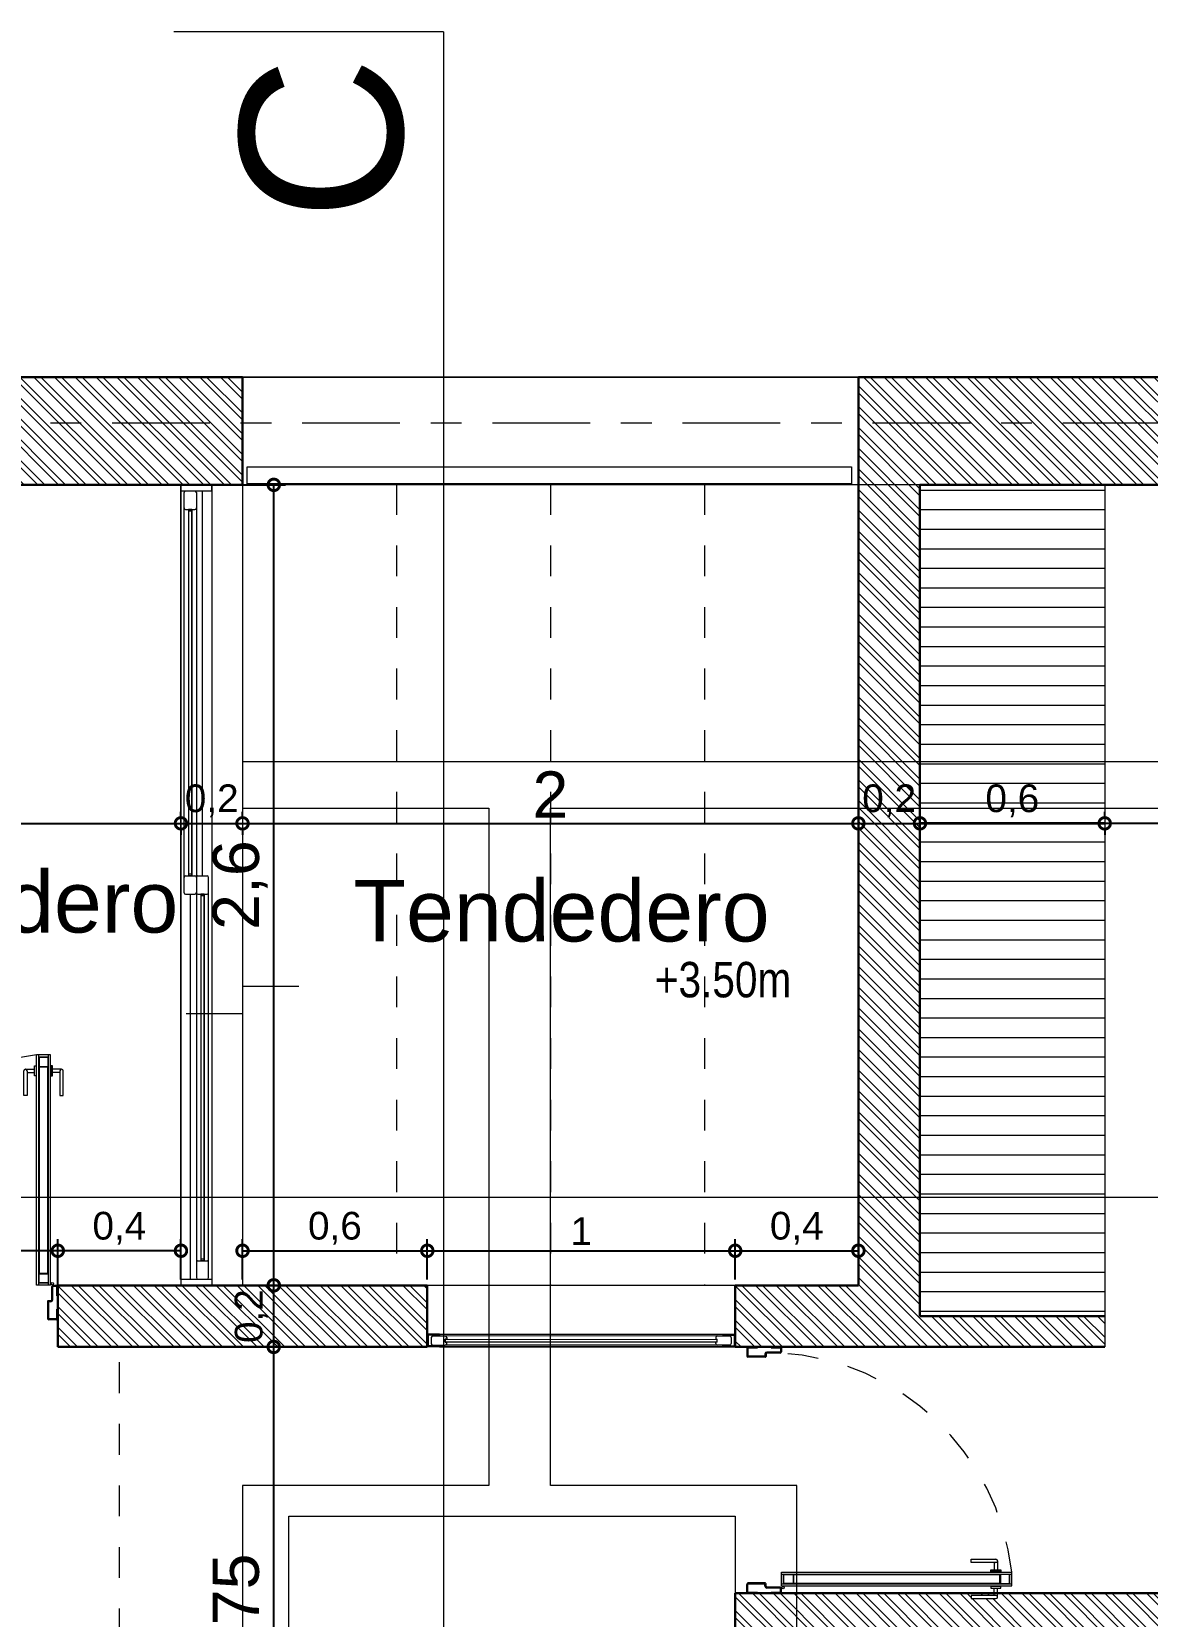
# Model space of a CAD drawing. Header units: millimetres. Extents: x 2502.5 to 2587.5, y 1451 to 1547.9.
# Drawn here: x 2520.28 to 2523.9, y 1509.22 to 1514.37 of the extents above; entities that cross this region are included whole.
import ezdxf

# ---------------------------------------------------------------- set-up
doc = ezdxf.new("R2010")
doc.units = ezdxf.units.MM
doc.linetypes.add('CENTER', pattern=[50.8, 31.75, -6.35, 6.35, -6.35])
doc.linetypes.add('JIS_02_0.7', pattern=[1.35, 0.75, -0.6])
for name, color, linetype, lineweight in [('0.05', 254, 'Continuous', 5), ('0.09', 6, 'Continuous', 9), ('0.15', 6, 'Continuous', 15), ('02_CIVIL_EXIST', 250, 'Continuous', 30), ('09_CIVIL PROYECCIONES', 230, 'JIS_02_0.7', 5), ('10_CIVIL EJES', 230, 'CENTER', 15), ('11_CARPINTERIA Y MOBILIARIO', 141, 'Continuous', 9), ('12_TEXTOS', 150, 'Continuous', 20), ('13_COTAS', 8, 'Continuous', 9), ('ABERTURASQ', 250, 'Continuous', 30)]:
    doc.layers.add(name, color=color, linetype=linetype, lineweight=lineweight)
doc.styles.get("Standard").update_dxf_attribs({"font": 'arial.ttf'})
doc.styles.add('Swis721 BT', font='swiss.ttf')
doc.dimstyles.new('ISO-23', dxfattribs={"dimscale": 0.03, "dimtxt": 5, "dimasz": 2.5, "dimexe": 1.25, "dimexo": 0.625, "dimtad": 1, "dimtxsty": 'Swis721 BT', "dimblk": 'DOTSMALL', "dimcen": 2.5, "dimclrt": 150, "dimadec": 0, "dimazin": 0, "dimtfac": 1, "dimtmove": 0, "dimatfit": 3, "dimfxl": 0, "dimarcsym": 0})

# ---------------------------------------------------------------- blocks, each defined once
blk = doc.blocks.new('80')
at = {"layer": '09_CIVIL PROYECCIONES', "linetype": 'JIS_02_0.7', "ltscale": 0.1}
blk.add_arc((2522612.3974, 181769.4556), 0.8022, 276.4267, 356.831, dxfattribs=at)
at = {"layer": '11_CARPINTERIA Y MOBILIARIO'}
for p, q in [((2522612.4184, 181769.5148), (2522612.4184, 181769.4844)), ((2522612.4184, 181769.4844), (2522612.4218, 181769.4844)), ((2522612.4218, 181769.5148), (2522612.4218, 181769.4844)), ((2522612.4229, 181769.5193), (2522612.4472, 181769.5193)), ((2522612.4229, 181769.5159), (2522612.447, 181769.5159)), ((2522612.4481, 181769.4601), (2522612.4481, 181769.515)), ((2522612.4516, 181769.4593), (2522612.4516, 181769.5155)), ((2522613.1852, 181769.4593), (2522613.1852, 181769.5155)), ((2522613.1887, 181769.4601), (2522613.1887, 181769.515)), ((2522613.2139, 181769.5193), (2522613.1896, 181769.5193)), ((2522613.2139, 181769.5159), (2522613.1898, 181769.5159)), ((2522613.2151, 181769.5148), (2522613.2151, 181769.4844)), ((2522613.2184, 181769.4844), (2522613.2151, 181769.4844)), ((2522613.2184, 181769.5148), (2522613.2184, 181769.4844)), ((2522612.4184, 181769.4404), (2522612.4184, 181769.4113)), ((2522612.4184, 181769.4404), (2522612.4218, 181769.4404)), ((2522612.4218, 181769.4404), (2522612.4218, 181769.4113)), ((2522612.4352, 181769.4113), (2522612.4352, 181769.4545)), ((2522612.4385, 181769.4113), (2522612.4385, 181769.4545)), ((2522612.4408, 181769.4601), (2522612.4481, 181769.4601)), ((2522612.4408, 181769.4567), (2522612.4494, 181769.4567)), ((2522613.1961, 181769.4567), (2522613.1874, 181769.4567)), ((2522613.1961, 181769.4601), (2522613.1887, 181769.4601)), ((2522613.1983, 181769.4113), (2522613.1983, 181769.4545)), ((2522613.2017, 181769.4113), (2522613.2017, 181769.4545)), ((2522613.2184, 181769.4404), (2522613.2151, 181769.4404)), ((2522613.2151, 181769.4404), (2522613.2151, 181769.4113)), ((2522613.2184, 181769.4404), (2522613.2184, 181769.4113)), ((2522612.4229, 181769.4101), (2522612.434, 181769.4101)), ((2522612.4229, 181769.4068), (2522612.434, 181769.4068)), ((2522612.4422, 181769.4063), (2522612.4872, 181769.4063)), ((2522612.4422, 181769.4063), (2522612.4422, 181768.6585)), ((2522612.4489, 181769.4063), (2522612.4489, 181768.6585)), ((2522612.4489, 181769.3995), (2522612.4804, 181769.3995)), ((2522612.4501, 181769.3984), (2522612.4793, 181769.3984)), ((2522612.4501, 181769.3691), (2522612.4501, 181769.3984)), ((2522612.4793, 181769.3984), (2522612.4793, 181769.3691)), ((2522612.4804, 181769.4063), (2522612.4804, 181768.6585)), ((2522612.4872, 181769.4063), (2522612.4872, 181768.6585)), ((2522613.2139, 181769.4101), (2522613.2028, 181769.4101)), ((2522613.2139, 181769.4068), (2522613.2028, 181769.4068)), ((2522612.4793, 181769.3691), (2522612.4501, 181769.3691)), ((2522612.4783, 181769.367), (2522612.4511, 181769.367)), ((2522612.4511, 181769.367), (2522612.4511, 181768.6978)), ((2522612.4783, 181768.6978), (2522612.4783, 181769.367)), ((2522612.4115, 181768.7907), (2522612.4008, 181768.7907)), ((2522612.4008, 181768.7907), (2522612.4008, 181768.7102)), ((2522612.4115, 181768.7102), (2522612.4115, 181768.7907)), ((2522612.5179, 181768.7102), (2522612.5179, 181768.7907)), ((2522612.5179, 181768.7907), (2522612.5286, 181768.7907)), ((2522612.5286, 181768.7907), (2522612.5286, 181768.7102)), ((2522612.4061, 181768.7048), (2522612.4351, 181768.7048)), ((2522612.4115, 181768.7156), (2522612.4351, 181768.7156)), ((2522612.4404, 181768.7263), (2522612.4351, 181768.7263)), ((2522612.4351, 181768.7263), (2522612.4351, 181768.6941)), ((2522612.4404, 181768.6941), (2522612.4404, 181768.7263)), ((2522612.4889, 181768.6941), (2522612.4889, 181768.7263)), ((2522612.4889, 181768.7263), (2522612.4943, 181768.7263)), ((2522612.4943, 181768.7263), (2522612.4943, 181768.6941)), ((2522612.5179, 181768.7156), (2522612.4943, 181768.7156)), ((2522612.5233, 181768.7048), (2522612.4943, 181768.7048)), ((2522612.4351, 181768.6941), (2522612.4404, 181768.6941)), ((2522612.4422, 181768.6585), (2522612.4872, 181768.6585)), ((2522612.4489, 181768.6652), (2522612.4804, 181768.6652)), ((2522612.4793, 181768.6956), (2522612.4501, 181768.6956)), ((2522612.4501, 181768.6956), (2522612.4501, 181768.6664)), ((2522612.4501, 181768.6664), (2522612.4793, 181768.6664)), ((2522612.4511, 181768.6978), (2522612.4783, 181768.6978)), ((2522612.4793, 181768.6664), (2522612.4793, 181768.6956)), ((2522612.4943, 181768.6941), (2522612.4889, 181768.6941))]:
    blk.add_line(p, q, dxfattribs=at)
blk.add_circle((2522612.4361, 181769.4014), 0.0036, dxfattribs=at)
for centre, radius, start, end in [((2522612.4229, 181769.5148), 0.00448, 90, 180), ((2522612.4229, 181769.5148), 0.00112, 90, 180), ((2522612.447, 181769.5148), 0.00112, 8.602, 90), ((2522612.4472, 181769.5148), 0.00448, 8.602, 90), ((2522613.1896, 181769.5148), 0.00448, 90, 171.398), ((2522613.1898, 181769.5148), 0.00112, 90, 171.398), ((2522613.2139, 181769.5148), 0.00448, 0, 90), ((2522613.2139, 181769.5148), 0.00112, 0, 90), ((2522612.4408, 181769.4545), 0.0056, 90, 180), ((2522612.4408, 181769.4545), 0.00224, 90, 180), ((2522612.4494, 181769.4589), 0.00224, 270, 8.602), ((2522613.1874, 181769.4589), 0.00224, 171.398, 270), ((2522613.1961, 181769.4545), 0.0056, 0, 90), ((2522613.1961, 181769.4545), 0.00224, 0, 90), ((2522612.4229, 181769.4113), 0.00448, 180, 270), ((2522612.4229, 181769.4113), 0.00112, 180, 270), ((2522612.434, 181769.4113), 0.00448, 270, 0), ((2522612.434, 181769.4113), 0.00112, 270, 0), ((2522613.2028, 181769.4113), 0.00448, 180, 270), ((2522613.2028, 181769.4113), 0.00112, 180, 270), ((2522613.2139, 181769.4113), 0.00448, 270, 0), ((2522613.2139, 181769.4113), 0.00112, 270, 0), ((2522612.4061, 181768.7102), 0.00537, 180, 0), ((2522612.5233, 181768.7102), 0.00537, 180, 0)]:
    blk.add_arc(centre, radius, start, end, dxfattribs=at)
blk = doc.blocks.new('_DotSmall')
at = {"color": 0, "linetype": 'ByBlock', "const_width": 0.5}
blk.add_lwpolyline([(-0.0625, 0, 1), (0.0625, 0, 1)], format="xyb", close=True, dxfattribs=at)
blk = doc.blocks.new('*D123')
at = {"layer": '13_COTAS', "color": 0, "lineweight": -2}
for p, q in [((2518.9623, 1511.7949), (2520.7623, 1511.7949)), ((2518.9623, 1511.7762), (2518.9623, 1511.7574)), ((2520.7623, 1511.7762), (2520.7623, 1511.7574))]:
    blk.add_line(p, q, dxfattribs=at)
at = {"layer": 'Defpoints', "color": 0}
for p in [(2518.9623, 1511.7949), (2520.7623, 1511.7949), (2520.7623, 1511.7949)]:
    blk.add_point(p, dxfattribs=at)
at = {"layer": '13_COTAS', "color": 0, "lineweight": -2, "xscale": 0.075, "yscale": 0.075, "zscale": 0.075, "rotation": 180}
blk.add_blockref('_DotSmall', (2518.9623, 1511.7949), dxfattribs=at)
at = {"layer": '13_COTAS', "color": 0, "lineweight": -2, "xscale": 0.075, "yscale": 0.075, "zscale": 0.075}
blk.add_blockref('_DotSmall', (2520.7623, 1511.7949), dxfattribs=at)
at = {"layer": '13_COTAS', "color": 150, "insert": (2519.8623, 1511.9041), "char_height": 0.15, "attachment_point": 5, "style": 'Swis721 BT'}
blk.add_mtext('1,8', dxfattribs=at)
blk = doc.blocks.new('*D148')
at = {"layer": '13_COTAS', "color": 0, "lineweight": -2}
for p, q in [((2522.9623, 1511.7949), (2523.1623, 1511.7949)), ((2522.9623, 1511.7762), (2522.9623, 1511.7574)), ((2523.1623, 1511.7762), (2523.1623, 1511.7574))]:
    blk.add_line(p, q, dxfattribs=at)
at = {"layer": 'Defpoints', "color": 0}
for p in [(2522.9623, 1511.7949), (2523.1623, 1511.7949), (2523.1623, 1511.7949)]:
    blk.add_point(p, dxfattribs=at)
at = {"layer": '13_COTAS', "color": 0, "lineweight": -2, "xscale": 0.075, "yscale": 0.075, "zscale": 0.075, "rotation": 180}
blk.add_blockref('_DotSmall', (2522.9623, 1511.7949), dxfattribs=at)
at = {"layer": '13_COTAS', "color": 0, "lineweight": -2, "xscale": 0.075, "yscale": 0.075, "zscale": 0.075}
blk.add_blockref('_DotSmall', (2523.1623, 1511.7949), dxfattribs=at)
at = {"layer": '13_COTAS', "color": 150, "insert": (2523.0623, 1511.868), "char_height": 0.09, "attachment_point": 5, "style": 'Swis721 BT'}
blk.add_mtext('0,2', dxfattribs=at)
blk = doc.blocks.new('*D149')
at = {"layer": '13_COTAS', "color": 0, "lineweight": -2}
for p, q in [((2523.1623, 1511.7949), (2523.7623, 1511.7949)), ((2523.1623, 1511.7762), (2523.1623, 1511.7574)), ((2523.7623, 1511.7762), (2523.7623, 1511.7574))]:
    blk.add_line(p, q, dxfattribs=at)
at = {"layer": 'Defpoints', "color": 0}
for p in [(2523.1623, 1511.7949), (2523.7623, 1511.7949), (2523.7623, 1511.7949)]:
    blk.add_point(p, dxfattribs=at)
at = {"layer": '13_COTAS', "color": 0, "lineweight": -2, "xscale": 0.075, "yscale": 0.075, "zscale": 0.075, "rotation": 180}
blk.add_blockref('_DotSmall', (2523.1623, 1511.7949), dxfattribs=at)
at = {"layer": '13_COTAS', "color": 0, "lineweight": -2, "xscale": 0.075, "yscale": 0.075, "zscale": 0.075}
blk.add_blockref('_DotSmall', (2523.7623, 1511.7949), dxfattribs=at)
at = {"layer": '13_COTAS', "color": 150, "insert": (2523.4623, 1511.868), "char_height": 0.09, "attachment_point": 5, "style": 'Swis721 BT'}
blk.add_mtext('0,6', dxfattribs=at)
blk = doc.blocks.new('*D83')
at = {"layer": '13_COTAS', "color": 0, "lineweight": -2}
for p, q in [((2520.9102, 1510.0944), (2521.1011, 1510.0944)), ((2521.0636, 1508.3444), (2521.0636, 1510.0944)), ((2520.581, 1508.3444), (2521.1011, 1508.3444))]:
    blk.add_line(p, q, dxfattribs=at)
at = {"layer": 'Defpoints', "color": 0}
for p in [(2520.8915, 1510.0944), (2521.0636, 1510.0944), (2520.5623, 1508.3444)]:
    blk.add_point(p, dxfattribs=at)
at = {"layer": '13_COTAS', "color": 0, "lineweight": -2, "xscale": 0.075, "yscale": 0.075, "zscale": 0.075}
for p, rotation in [((2521.0636, 1510.0944), 90), ((2521.0636, 1508.3444), 270)]:
    blk.add_blockref('_DotSmall', p, dxfattribs=dict(at, rotation=rotation))
at = {"layer": '13_COTAS', "color": 150, "insert": (2520.9544, 1509.2194), "char_height": 0.15, "attachment_point": 5, "rotation": 90, "style": 'Swis721 BT'}
blk.add_mtext('1,75', dxfattribs=at)
blk = doc.blocks.new('*D84')
at = {"layer": '13_COTAS', "color": 0, "lineweight": -2}
for p, q in [((2520.9102, 1510.2944), (2521.1011, 1510.2944)), ((2521.0636, 1510.0944), (2521.0636, 1510.2944)), ((2520.9102, 1510.0944), (2521.1011, 1510.0944))]:
    blk.add_line(p, q, dxfattribs=at)
at = {"layer": 'Defpoints', "color": 0}
for p in [(2520.8915, 1510.2944), (2521.0636, 1510.2944), (2520.8915, 1510.0944)]:
    blk.add_point(p, dxfattribs=at)
at = {"layer": '13_COTAS', "color": 0, "lineweight": -2, "xscale": 0.075, "yscale": 0.075, "zscale": 0.075}
for p, rotation in [((2521.0636, 1510.2944), 90), ((2521.0636, 1510.0944), 270)]:
    blk.add_blockref('_DotSmall', p, dxfattribs=dict(at, rotation=rotation))
at = {"layer": '13_COTAS', "color": 150, "insert": (2520.9906, 1510.1944), "char_height": 0.09, "attachment_point": 5, "rotation": 90, "style": 'Swis721 BT'}
blk.add_mtext('0,2', dxfattribs=at)
blk = doc.blocks.new('*D85')
at = {"layer": '13_COTAS', "color": 0, "lineweight": -2}
for p, q in [((2520.9102, 1512.8944), (2521.1014, 1512.8944)), ((2521.0639, 1510.2944), (2521.0639, 1512.8944)), ((2520.9102, 1510.2944), (2521.1014, 1510.2944))]:
    blk.add_line(p, q, dxfattribs=at)
at = {"layer": 'Defpoints', "color": 0}
for p in [(2520.8915, 1512.8944), (2521.0639, 1512.8944), (2520.8915, 1510.2944)]:
    blk.add_point(p, dxfattribs=at)
at = {"layer": '13_COTAS', "color": 0, "lineweight": -2, "xscale": 0.075, "yscale": 0.075, "zscale": 0.075}
for p, rotation in [((2521.0639, 1512.8944), 90), ((2521.0639, 1510.2944), 270)]:
    blk.add_blockref('_DotSmall', p, dxfattribs=dict(at, rotation=rotation))
at = {"layer": '13_COTAS', "color": 150, "insert": (2520.9547, 1511.5944), "char_height": 0.15, "attachment_point": 5, "rotation": 90, "style": 'Swis721 BT'}
blk.add_mtext('2,6', dxfattribs=at)
blk = doc.blocks.new('*D197')
at = {"layer": '13_COTAS', "color": 0, "lineweight": -2}
for p, q in [((2520.7623, 1511.8137), (2520.7623, 1511.8324)), ((2520.9623, 1511.8137), (2520.9623, 1511.8324)), ((2520.7623, 1511.7949), (2520.9623, 1511.7949))]:
    blk.add_line(p, q, dxfattribs=at)
at = {"layer": 'Defpoints', "color": 0}
for p in [(2520.7623, 1511.7949), (2520.9623, 1511.7949), (2520.9623, 1511.7949)]:
    blk.add_point(p, dxfattribs=at)
at = {"layer": '13_COTAS', "color": 0, "lineweight": -2, "xscale": 0.075, "yscale": 0.075, "zscale": 0.075, "rotation": 180}
blk.add_blockref('_DotSmall', (2520.7623, 1511.7949), dxfattribs=at)
at = {"layer": '13_COTAS', "color": 0, "lineweight": -2, "xscale": 0.075, "yscale": 0.075, "zscale": 0.075}
blk.add_blockref('_DotSmall', (2520.9623, 1511.7949), dxfattribs=at)
at = {"layer": '13_COTAS', "color": 150, "insert": (2520.8623, 1511.868), "char_height": 0.09, "attachment_point": 5, "style": 'Swis721 BT'}
blk.add_mtext('0,2', dxfattribs=at)
blk = doc.blocks.new('*D199')
at = {"layer": '13_COTAS', "color": 0, "lineweight": -2}
for p, q in [((2520.9623, 1511.7949), (2522.9623, 1511.7949)), ((2520.9623, 1511.7762), (2520.9623, 1511.7574)), ((2522.9623, 1511.7762), (2522.9623, 1511.7574))]:
    blk.add_line(p, q, dxfattribs=at)
at = {"layer": 'Defpoints', "color": 0}
for p in [(2520.9623, 1511.7949), (2522.9623, 1511.7949), (2522.9623, 1511.7949)]:
    blk.add_point(p, dxfattribs=at)
at = {"layer": '13_COTAS', "color": 0, "lineweight": -2, "xscale": 0.075, "yscale": 0.075, "zscale": 0.075, "rotation": 180}
blk.add_blockref('_DotSmall', (2520.9623, 1511.7949), dxfattribs=at)
at = {"layer": '13_COTAS', "color": 0, "lineweight": -2, "xscale": 0.075, "yscale": 0.075, "zscale": 0.075}
blk.add_blockref('_DotSmall', (2522.9623, 1511.7949), dxfattribs=at)
at = {"layer": '13_COTAS', "color": 150, "insert": (2521.9623, 1511.8887), "char_height": 0.15, "attachment_point": 5, "style": 'Swis721 BT'}
blk.add_mtext('2', dxfattribs=at)
blk = doc.blocks.new('*D203')
at = {"layer": '13_COTAS', "color": 0, "lineweight": -2}
for p, q in [((2520.3623, 1510.1132), (2520.3623, 1510.4442)), ((2520.7623, 1510.3132), (2520.7623, 1510.4442)), ((2520.7623, 1510.4067), (2520.3623, 1510.4067))]:
    blk.add_line(p, q, dxfattribs=at)
at = {"layer": 'Defpoints', "color": 0}
for p in [(2520.3623, 1510.4067), (2520.7623, 1510.2944), (2520.3623, 1510.0944)]:
    blk.add_point(p, dxfattribs=at)
at = {"layer": '13_COTAS', "color": 0, "lineweight": -2, "xscale": 0.075, "yscale": 0.075, "zscale": 0.075, "rotation": 180}
blk.add_blockref('_DotSmall', (2520.3623, 1510.4067), dxfattribs=at)
at = {"layer": '13_COTAS', "color": 0, "lineweight": -2, "xscale": 0.075, "yscale": 0.075, "zscale": 0.075}
blk.add_blockref('_DotSmall', (2520.7623, 1510.4067), dxfattribs=at)
at = {"layer": '13_COTAS', "color": 150, "insert": (2520.5623, 1510.4797), "char_height": 0.09, "attachment_point": 5, "style": 'Swis721 BT'}
blk.add_mtext('0,4', dxfattribs=at)
blk = doc.blocks.new('*D204')
at = {"layer": '13_COTAS', "color": 0, "lineweight": -2}
for p, q in [((2519.5623, 1510.1132), (2519.5623, 1510.4442)), ((2520.3623, 1510.1132), (2520.3623, 1510.4442)), ((2520.3623, 1510.4067), (2519.5623, 1510.4067))]:
    blk.add_line(p, q, dxfattribs=at)
at = {"layer": 'Defpoints', "color": 0}
for p in [(2519.5623, 1510.4067), (2519.5623, 1510.0944), (2520.3623, 1510.0944)]:
    blk.add_point(p, dxfattribs=at)
at = {"layer": '13_COTAS', "color": 0, "lineweight": -2, "xscale": 0.075, "yscale": 0.075, "zscale": 0.075, "rotation": 180}
blk.add_blockref('_DotSmall', (2519.5623, 1510.4067), dxfattribs=at)
at = {"layer": '13_COTAS', "color": 0, "lineweight": -2, "xscale": 0.075, "yscale": 0.075, "zscale": 0.075}
blk.add_blockref('_DotSmall', (2520.3623, 1510.4067), dxfattribs=at)
at = {"layer": '13_COTAS', "color": 150, "insert": (2519.9623, 1510.4797), "char_height": 0.09, "attachment_point": 5, "style": 'Swis721 BT'}
blk.add_mtext('0,8', dxfattribs=at)
blk = doc.blocks.new('*D205')
at = {"layer": '13_COTAS', "color": 0, "lineweight": -2}
for p, q in [((2522.5623, 1510.3132), (2522.5623, 1510.4442)), ((2522.9623, 1510.3132), (2522.9623, 1510.4442)), ((2522.5623, 1510.4067), (2522.9623, 1510.4067))]:
    blk.add_line(p, q, dxfattribs=at)
at = {"layer": 'Defpoints', "color": 0}
for p in [(2522.9623, 1510.4067), (2522.5623, 1510.2944), (2522.9623, 1510.2944)]:
    blk.add_point(p, dxfattribs=at)
at = {"layer": '13_COTAS', "color": 0, "lineweight": -2, "xscale": 0.075, "yscale": 0.075, "zscale": 0.075, "rotation": 180}
blk.add_blockref('_DotSmall', (2522.5623, 1510.4067), dxfattribs=at)
at = {"layer": '13_COTAS', "color": 0, "lineweight": -2, "xscale": 0.075, "yscale": 0.075, "zscale": 0.075}
blk.add_blockref('_DotSmall', (2522.9623, 1510.4067), dxfattribs=at)
at = {"layer": '13_COTAS', "color": 150, "insert": (2522.7623, 1510.4797), "char_height": 0.09, "attachment_point": 5, "style": 'Swis721 BT'}
blk.add_mtext('0,4', dxfattribs=at)
blk = doc.blocks.new('*D207')
at = {"layer": '13_COTAS', "color": 0, "lineweight": -2}
for p, q in [((2520.9623, 1510.3132), (2520.9623, 1510.4442)), ((2521.5623, 1510.3132), (2521.5623, 1510.4442)), ((2520.9623, 1510.4067), (2521.5623, 1510.4067))]:
    blk.add_line(p, q, dxfattribs=at)
at = {"layer": 'Defpoints', "color": 0}
for p in [(2521.5623, 1510.4067), (2520.9623, 1510.2944), (2521.5623, 1510.2944)]:
    blk.add_point(p, dxfattribs=at)
at = {"layer": '13_COTAS', "color": 0, "lineweight": -2, "xscale": 0.075, "yscale": 0.075, "zscale": 0.075, "rotation": 180}
blk.add_blockref('_DotSmall', (2520.9623, 1510.4067), dxfattribs=at)
at = {"layer": '13_COTAS', "color": 0, "lineweight": -2, "xscale": 0.075, "yscale": 0.075, "zscale": 0.075}
blk.add_blockref('_DotSmall', (2521.5623, 1510.4067), dxfattribs=at)
at = {"layer": '13_COTAS', "color": 150, "insert": (2521.2623, 1510.4797), "char_height": 0.09, "attachment_point": 5, "style": 'Swis721 BT'}
blk.add_mtext('0,6', dxfattribs=at)
blk = doc.blocks.new('*D211')
at = {"layer": '13_COTAS', "color": 0, "lineweight": -2}
for p, q in [((2521.5623, 1510.3132), (2521.5623, 1510.4442)), ((2522.5623, 1510.3132), (2522.5623, 1510.4442)), ((2521.5623, 1510.4067), (2522.5623, 1510.4067))]:
    blk.add_line(p, q, dxfattribs=at)
at = {"layer": 'Defpoints', "color": 0}
for p in [(2522.5623, 1510.4067), (2521.5623, 1510.2944), (2522.5623, 1510.2944)]:
    blk.add_point(p, dxfattribs=at)
at = {"layer": '13_COTAS', "color": 0, "lineweight": -2, "xscale": 0.075, "yscale": 0.075, "zscale": 0.075, "rotation": 180}
blk.add_blockref('_DotSmall', (2521.5623, 1510.4067), dxfattribs=at)
at = {"layer": '13_COTAS', "color": 0, "lineweight": -2, "xscale": 0.075, "yscale": 0.075, "zscale": 0.075}
blk.add_blockref('_DotSmall', (2522.5623, 1510.4067), dxfattribs=at)
at = {"layer": '13_COTAS', "color": 150, "insert": (2522.0623, 1510.4705), "char_height": 0.09, "attachment_point": 5, "style": 'Swis721 BT'}
blk.add_mtext('1', dxfattribs=at)
blk = doc.blocks.new('*D91')
at = {"layer": '13_COTAS', "color": 0, "lineweight": -2}
for p, q in [((2523.7623, 1511.8137), (2523.7623, 1511.8324)), ((2526.9623, 1511.8137), (2526.9623, 1511.8324)), ((2526.9623, 1511.7949), (2523.7623, 1511.7949))]:
    blk.add_line(p, q, dxfattribs=at)
at = {"layer": 'Defpoints', "color": 0}
for p in [(2523.7623, 1511.7949), (2523.7623, 1511.7949), (2526.9623, 1511.7949)]:
    blk.add_point(p, dxfattribs=at)
at = {"layer": '13_COTAS', "color": 0, "lineweight": -2, "xscale": 0.075, "yscale": 0.075, "zscale": 0.075, "rotation": 180}
blk.add_blockref('_DotSmall', (2523.7623, 1511.7949), dxfattribs=at)
at = {"layer": '13_COTAS', "color": 0, "lineweight": -2, "xscale": 0.075, "yscale": 0.075, "zscale": 0.075}
blk.add_blockref('_DotSmall', (2526.9623, 1511.7949), dxfattribs=at)
at = {"layer": '13_COTAS', "color": 150, "insert": (2525.3623, 1511.868), "char_height": 0.09, "attachment_point": 5, "style": 'Swis721 BT'}
blk.add_mtext('3,2', dxfattribs=at)
blk = doc.blocks.new('cambiopiso')
at = {"layer": '0.09'}
for p, q in [((533.753, 611.1709), (533.753, 610.988)), ((533.753, 610.988), (533.8418, 610.988)), ((533.8418, 610.988), (533.8418, 610.8051))]:
    blk.add_line(p, q, dxfattribs=at)
blk = doc.blocks.new('silueta')
at = {"layer": '0.09', "color": 3}
for points in [[(2455.9998, 1541.2666), (2484.7998, 1541.2666), (2484.7998, 1540.7166), (2484.9498, 1540.7166), (2484.9498, 1536.4166), (2477.8998, 1536.4166), (2477.6998, 1536.4166), (2477.6998, 1530.5166), (2477.8998, 1530.5166), (2477.8998, 1530.1166), (2477.6998, 1530.1166), (2477.6998, 1529.9666), (2455.9998, 1529.9666)], [(2484.4998, 1540.9166), (2465.3998, 1540.9166), (2465.3998, 1534.9166)], [(2473.1998, 1534.9166), (2473.1998, 1537.6666), (2472.3998, 1537.6666), (2472.3998, 1539.8666), (2476.5998, 1539.8666), (2476.5998, 1540.0166), (2471.3998, 1540.0166), (2471.3998, 1539.8666), (2472.1998, 1539.8666), (2472.1998, 1537.6666), (2471.3998, 1537.6666), (2471.3998, 1535.7166)], [(2471.5498, 1535.8168), (2471.5498, 1537.5666), (2472.9998, 1537.5666), (2472.9998, 1534.7166)]]:
    blk.add_lwpolyline(points, dxfattribs=at)

msp = doc.modelspace()

# ---------------------------------------------------------------- hatches: boundary and pattern name
at = {"layer": '0.05'}
h = msp.add_hatch(dxfattribs=at)
h.set_pattern_fill('ANSI31', color=256, scale=0.02, angle=-45)
h.set_pattern_definition([(360, (1978.6417, 2070.090036), (1e-17, 0.0635), [])])
h.paths.add_polyline_path([(2519.0123, 1508.2444), (2518.5123, 1508.2444), (2518.5123, 1507.3444), (2519.0123, 1507.3444)])
h.paths.add_polyline_path([(2518.9123, 1506.8444), (2518.9123, 1507.2444), (2518.4123, 1507.2444), (2518.4123, 1506.8444)])
h.paths.add_polyline_path([(2523.3123, 1508.5444), (2522.7123, 1508.5444), (2522.7123, 1506.2444), (2523.3123, 1506.2444)])
h.paths.add_polyline_path([(2523.1623, 1510.1944), (2523.7623, 1510.1944), (2523.7623, 1512.8944), (2523.1623, 1512.8944)])
h.paths.add_polyline_path([(2518.7623, 1512.8944), (2518.1623, 1512.8944), (2518.1623, 1510.1944), (2518.7623, 1510.1944)])
at = {"layer": '0.09'}
h = msp.add_hatch(dxfattribs=at)
h.set_pattern_fill('ANSI32', color=18, scale=0.005, angle=-90)
h.set_pattern_definition([(315, (2, 0), (0.03367596045, 0.03367596045), []), (315, (2, -0.02245), (0.03367596045, 0.03367596045), [])])
h.paths.add_polyline_path([(2527.2623, 1502.0944), (2521.615, 1502.0944), (2521.615, 1501.9444), (2527.2623, 1501.9444)])
h.paths.add_polyline_path([(2514.9623, 1512.8944), (2518.7623, 1512.8944), (2518.7623, 1510.5801), (2518.9623, 1510.5801), (2518.9623, 1512.8944), (2520.9623, 1512.8944), (2520.9623, 1513.0944), (2513.8623, 1513.0944), (2513.8623, 1512.6944), (2514.6623, 1512.6944), (2514.6623, 1511.6944), (2514.9623, 1511.6944)])
h.paths.add_polyline_path([(2520.9623, 1513.2444), (2514.6623, 1513.2444), (2514.6623, 1513.0944), (2520.9623, 1513.0944)])
h.paths.add_polyline_path([(2527.2623, 1513.2444), (2522.9623, 1513.2444), (2522.9623, 1513.0944), (2527.2623, 1513.0944)])
h.paths.add_polyline_path([(2528.0623, 1513.0944), (2527.2623, 1513.0944), (2522.9623, 1513.0944), (2522.9623, 1512.8944), (2522.9623, 1510.5801), (2523.1623, 1510.5801), (2523.1623, 1512.8944), (2526.9623, 1512.8944), (2526.9623, 1511.6944), (2527.0123, 1511.6944), (2527.0623, 1511.6944), (2527.2623, 1511.6944), (2527.2623, 1512.6944), (2528.0623, 1512.6944)])
h.paths.add_polyline_path([(2523.1623, 1510.5801), (2522.9623, 1510.5801), (2522.9623, 1510.2944), (2522.5623, 1510.2944), (2522.5623, 1510.0944), (2523.7623, 1510.0944), (2523.7623, 1510.1944), (2523.1623, 1510.1944)])
h.paths.add_polyline_path([(2521.5623, 1510.2944), (2520.3623, 1510.2944), (2520.3623, 1510.0944), (2521.5623, 1510.0944)])
h.paths.add_polyline_path([(2519.5623, 1510.2944), (2518.9623, 1510.2944), (2518.9623, 1510.5801), (2518.7623, 1510.5801), (2518.7623, 1510.1944), (2518.1623, 1510.1944), (2518.1623, 1510.0944), (2519.5623, 1510.0944)])
h.paths.add_polyline_path([(2527.2623, 1509.3944), (2526.9623, 1509.3944), (2526.9623, 1509.2944), (2522.5623, 1509.2944), (2522.5623, 1506.2338), (2523.6623, 1506.2338), (2523.6623, 1506.2444), (2522.7123, 1506.2444), (2522.7123, 1509.1444), (2524.5123, 1509.1444), (2524.5123, 1506.2444), (2524.4623, 1506.2444), (2524.4623, 1506.2338), (2524.9623, 1506.2338), (2524.9623, 1506.2444), (2524.6123, 1506.2444), (2524.6123, 1507.6444), (2524.9123, 1507.6444), (2524.9123, 1507.7444), (2524.6123, 1507.7444), (2524.6123, 1509.1444), (2525.6123, 1509.1444), (2525.6123, 1507.6444), (2525.7123, 1507.6444), (2525.7123, 1509.1444), (2526.9623, 1509.1444), (2526.9623, 1508.3944), (2527.2623, 1508.3944)])
h.paths.add_polyline_path([(2525.7076, 1508.4035), (2525.7075, 1508.3408), (2525.6992, 1508.3408), (2525.6992, 1508.4035, -1)], flags=16)
h.paths.add_polyline_path([(2525.6253, 1508.4035), (2525.6254, 1508.3408), (2525.617, 1508.3408), (2525.617, 1508.4035, -1)], flags=16)
h.paths.add_polyline_path([(2523.4088, 1509.2768), (2523.3283, 1509.2768), (2523.3283, 1509.2875), (2523.4088, 1509.2875, -1)], flags=16)
h.paths.add_polyline_path([(2527.2623, 1507.7444), (2526.4123, 1507.7444), (2526.4123, 1507.7182), (2526.4123, 1507.6444), (2526.9623, 1507.6444), (2526.9623, 1506.2444), (2525.7623, 1506.2444), (2525.7623, 1506.2338), (2527.2623, 1506.2338)], flags=17)
h.paths.add_polyline_path([(2527.2623, 1506.2338), (2525.7623, 1506.2338), (2525.7623, 1506.2108), (2525.7623, 1506.0944), (2527.2623, 1506.0944)])
h.paths.add_polyline_path([(2524.9623, 1506.2338), (2524.4623, 1506.2338), (2524.4623, 1506.2108), (2524.4623, 1506.0944), (2524.9623, 1506.0944)])
h.paths.add_polyline_path([(2523.6623, 1506.2338), (2522.5623, 1506.2338), (2522.5623, 1506.0944), (2523.6623, 1506.0944)])
h.paths.add_polyline_path([(2523.3783, 1506.1121), (2523.4588, 1506.1121, -1), (2523.4588, 1506.1013), (2523.3783, 1506.1013)], flags=16)
h.paths.add_polyline_path([(2528.0623, 1502.4944), (2527.2623, 1502.4944), (2527.2623, 1503.0444), (2526.9623, 1503.0444), (2526.9623, 1502.2944), (2522.7623, 1502.2944), (2522.7623, 1505.2944), (2522.5623, 1505.2944), (2522.5623, 1502.2944), (2521.615, 1502.2944), (2521.615, 1502.0944), (2528.0623, 1502.0944)])
h.paths.add_polyline_path([(2521.615, 1502.2944), (2516.9623, 1502.2944), (2516.9623, 1502.4944), (2516.6623, 1502.4944), (2514.6623, 1502.4944), (2513.8623, 1502.4944), (2513.8623, 1502.0944), (2514.6623, 1502.0944), (2521.615, 1502.0944)])
h.paths.add_polyline_path([(2521.615, 1502.0944), (2514.6623, 1502.0944), (2514.6623, 1501.9444), (2521.615, 1501.9444)])
h.paths.add_polyline_path([(2516.9623, 1505.1944), (2516.9623, 1505.8944), (2516.9274, 1505.8944), (2516.8623, 1505.8944), (2516.8623, 1505.0944), (2514.9623, 1505.0944), (2514.9623, 1505.4944), (2514.6623, 1505.4944), (2514.6623, 1504.8944), (2514.9623, 1504.8944), (2516.6623, 1504.8944), (2516.9623, 1504.8944)])
h.paths.add_polyline_path([(2519.4996, 1508.6645), (2519.4996, 1507.3622), (2519.933, 1507.3622), (2519.933, 1508.6645)], flags=9)
h.paths.add_polyline_path([(2517.3471, 1509.1069), (2517.3471, 1508.3521), (2517.7804, 1508.3521), (2517.7804, 1509.1069)], flags=9)

# ---------------------------------------------------------------- linework, layer by layer
for p, q in [((2522.9623, 1513.2444), (2520.9623, 1513.2444)), ((2520.7623, 1512.8944), (2520.7623, 1510.2944)), ((2520.9623, 1512.8944), (2520.9623, 1510.2944)), ((2523.7623, 1512.8944), (2523.7623, 1510.0944)), ((2522.5623, 1510.2944), (2521.5623, 1510.2944)), ((2522.5623, 1510.0944), (2521.5623, 1510.0944))]:
    msp.add_line(p, q, dxfattribs=at)
msp.add_lwpolyline([(2522.9399, 1512.9533), (2522.9399, 1512.8974), (2520.9769, 1512.8974), (2520.9769, 1512.9533)], close=True, dxfattribs=at)
at = {"layer": '0.15'}
for p, q in [((2521.615, 1514.3662), (2520.7395, 1514.3662)), ((2521.615, 1514.3662), (2521.615, 1500.8949)), ((2535.7644, 1510.5801), (2504.7242, 1510.5801))]:
    msp.add_line(p, q, dxfattribs=at)
at = {"layer": '02_CIVIL_EXIST'}
for p, q in [((2520.9623, 1513.2444), (2514.6623, 1513.2444)), ((2520.9623, 1512.8944), (2520.9623, 1513.2444)), ((2527.2623, 1513.2444), (2522.9623, 1513.2444)), ((2522.9623, 1512.8944), (2522.9623, 1513.2444)), ((2520.9623, 1512.8944), (2518.9623, 1512.8944)), ((2522.9623, 1512.8944), (2522.9623, 1510.2944)), ((2526.9623, 1512.8944), (2523.1623, 1512.8944)), ((2523.1623, 1512.8944), (2523.1623, 1510.1944)), ((2521.5623, 1510.2944), (2520.3623, 1510.2944)), ((2520.3623, 1510.2944), (2520.3623, 1510.0944)), ((2521.5623, 1510.0944), (2521.5623, 1510.2944)), ((2522.9623, 1510.2944), (2522.5623, 1510.2944)), ((2522.5623, 1510.0944), (2522.5623, 1510.2944)), ((2523.7623, 1510.1944), (2523.1623, 1510.1944)), ((2521.5623, 1510.0944), (2520.3623, 1510.0944)), ((2523.7623, 1510.0944), (2522.5623, 1510.0944)), ((2526.9623, 1509.2944), (2522.5623, 1509.2944)), ((2522.5623, 1509.2944), (2522.5623, 1506.0944))]:
    msp.add_line(p, q, dxfattribs=at)
at = {"layer": '09_CIVIL PROYECCIONES', "linetype": 'Continuous'}
for p, q in [((2520.7623, 1512.8744), (2520.7623, 1512.8944)), ((2520.7623, 1512.8944), (2520.8623, 1512.8944)), ((2520.8123, 1512.8944), (2520.7623, 1512.8944)), ((2520.7623, 1510.3144), (2520.7623, 1512.8744)), ((2520.8623, 1512.8744), (2520.7623, 1512.8744)), ((2520.7723, 1512.8194), (2520.7723, 1512.8694)), ((2520.8123, 1512.8944), (2520.8623, 1512.8944)), ((2520.8123, 1512.8694), (2520.8123, 1512.8194)), ((2520.8323, 1511.6244), (2520.8323, 1512.8744)), ((2520.8623, 1512.8944), (2520.8623, 1510.2944)), ((2520.8623, 1512.8944), (2520.8623, 1510.2944)), ((2520.8623, 1512.8744), (2520.8623, 1512.8944)), ((2520.8623, 1512.8744), (2520.8623, 1510.3144)), ((2520.7723, 1511.6194), (2520.7723, 1512.8194)), ((2520.7773, 1512.8144), (2520.8073, 1512.8144)), ((2520.7973, 1512.8144), (2520.7873, 1512.8144)), ((2520.7923, 1512.8144), (2520.7973, 1512.8144)), ((2520.8123, 1512.8194), (2520.8123, 1511.6194)), ((2520.7773, 1511.6244), (2520.8073, 1511.6244)), ((2520.7973, 1511.6244), (2520.7873, 1511.6244)), ((2520.7973, 1511.6244), (2520.7923, 1511.6244)), ((2520.8173, 1511.6244), (2520.8473, 1511.6244)), ((2520.7723, 1511.5694), (2520.7723, 1511.6194)), ((2520.8123, 1511.6194), (2520.8123, 1511.5694)), ((2520.8123, 1511.6194), (2520.8123, 1511.5694)), ((2520.8523, 1511.5694), (2520.8523, 1511.6194)), ((2520.7773, 1511.5644), (2520.8073, 1511.5644)), ((2520.7923, 1511.5644), (2520.7923, 1510.3144)), ((2520.8123, 1511.5694), (2520.8123, 1510.3694)), ((2520.8173, 1511.5644), (2520.8473, 1511.5644)), ((2520.8373, 1511.5644), (2520.8273, 1511.5644)), ((2520.8323, 1511.5644), (2520.8373, 1511.5644)), ((2520.8523, 1510.3694), (2520.8523, 1511.5694)), ((2520.8123, 1510.3694), (2520.8123, 1510.3194)), ((2520.8173, 1510.3744), (2520.8473, 1510.3744)), ((2520.8373, 1510.3744), (2520.8273, 1510.3744)), ((2520.8373, 1510.3744), (2520.8323, 1510.3744)), ((2520.8523, 1510.3194), (2520.8523, 1510.3694)), ((2520.7623, 1510.3144), (2520.7623, 1510.2944)), ((2520.7623, 1510.3144), (2520.8623, 1510.3144)), ((2520.7623, 1510.2944), (2520.8623, 1510.2944)), ((2520.7623, 1510.2944), (2520.8623, 1510.2944)), ((2520.8623, 1510.3144), (2520.8623, 1510.2944)), ((2522.5623, 1510.0944), (2522.5623, 1510.1359))]:
    msp.add_line(p, q, dxfattribs=at)
at = {"layer": '09_CIVIL PROYECCIONES', "ltscale": 0.1}
for p, q in [((2521.4623, 1512.8974), (2521.4623, 1510.2944)), ((2521.9623, 1512.8974), (2521.9623, 1510.2944)), ((2522.4623, 1512.8974), (2522.4623, 1510.2944)), ((2520.5623, 1508.3444), (2520.5623, 1510.0944))]:
    msp.add_line(p, q, dxfattribs=at)
at = {"layer": '09_CIVIL PROYECCIONES', "linetype": 'ByBlock'}
for p, q in [((2521.6023, 1510.1359), (2521.5623, 1510.1359)), ((2521.5653, 1510.1319), (2521.5653, 1510.0984)), ((2521.6023, 1510.1329), (2521.5663, 1510.1329)), ((2521.6204, 1510.1296), (2521.5801, 1510.1296)), ((2521.6023, 1510.1359), (2521.6023, 1510.1329)), ((2522.5041, 1510.1301), (2521.6204, 1510.1296)), ((2522.5041, 1510.1301), (2522.5444, 1510.1301)), ((2522.5223, 1510.1359), (2522.5623, 1510.1359)), ((2522.5223, 1510.1359), (2522.5223, 1510.1329)), ((2522.5223, 1510.1329), (2522.5583, 1510.1329)), ((2522.5593, 1510.1319), (2522.5593, 1510.0984)), ((2521.6023, 1510.0944), (2521.5623, 1510.0944)), ((2521.6023, 1510.0974), (2521.5663, 1510.0974)), ((2521.5753, 1510.1247), (2521.5753, 1510.1045)), ((2521.5801, 1510.0996), (2521.6204, 1510.0996)), ((2521.6023, 1510.0944), (2521.6023, 1510.0974)), ((2521.6243, 1510.1195), (2521.6204, 1510.1195)), ((2521.6204, 1510.1097), (2521.6204, 1510.1195)), ((2521.6204, 1510.1097), (2521.6243, 1510.1097)), ((2522.5041, 1510.1001), (2521.6204, 1510.0996)), ((2521.6253, 1510.1247), (2521.6253, 1510.1205)), ((2521.6253, 1510.1045), (2521.6253, 1510.1087)), ((2522.4992, 1510.1253), (2522.4992, 1510.121)), ((2522.4992, 1510.105), (2522.4992, 1510.1093)), ((2522.5002, 1510.12), (2522.5041, 1510.12)), ((2522.5041, 1510.1103), (2522.5002, 1510.1103)), ((2522.5041, 1510.1103), (2522.5041, 1510.12)), ((2522.5444, 1510.1001), (2522.5041, 1510.1001)), ((2522.5223, 1510.0974), (2522.5583, 1510.0974)), ((2522.5223, 1510.0944), (2522.5223, 1510.0974)), ((2522.5223, 1510.0944), (2522.5623, 1510.0944)), ((2522.5493, 1510.1253), (2522.5493, 1510.105))]:
    msp.add_line(p, q, dxfattribs=at)
at = {"layer": '09_CIVIL PROYECCIONES', "linetype": 'Continuous'}
for centre, start, end in [((2520.7773, 1512.8694), 90, 180), ((2520.8073, 1512.8694), 0, 90), ((2520.7773, 1512.8194), 180, 270), ((2520.8073, 1512.8194), 270, 0), ((2520.7773, 1511.6194), 90, 180), ((2520.8073, 1511.6194), 0, 90), ((2520.8173, 1511.6194), 90, 180), ((2520.8473, 1511.6194), 0, 90), ((2520.7773, 1511.5694), 180, 270), ((2520.8073, 1511.5694), 270, 0), ((2520.8173, 1511.5694), 180, 270), ((2520.8473, 1511.5694), 270, 0), ((2520.8173, 1510.3694), 90, 180), ((2520.8473, 1510.3694), 0, 90), ((2520.8173, 1510.3194), 180, 270), ((2520.8473, 1510.3194), 270, 0)]:
    msp.add_arc(centre, 0.005, start, end, dxfattribs=at)
at = {"layer": '09_CIVIL PROYECCIONES', "linetype": 'ByBlock'}
for centre, radius, start, end in [((2521.5663, 1510.1319), 0.001, 90.0152, 180.0152), ((2521.5801, 1510.1247), 0.00488, 90.0152, 180.0152), ((2521.6204, 1510.1247), 0.00488, 0.0152, 90.0152), ((2522.5041, 1510.1253), 0.00488, 90.0152, 180.0152), ((2522.5444, 1510.1253), 0.00488, 0.0152, 90.0152), ((2522.5583, 1510.1319), 0.001, 359.9848, 89.9848), ((2521.5663, 1510.0984), 0.001, 179.9848, 269.9848), ((2521.5801, 1510.1045), 0.00488, 180.0152, 270.0152), ((2521.6204, 1510.1045), 0.0049, 270.0152, 0.0152), ((2521.6243, 1510.1205), 0.001, 270.0152, 0.0152), ((2522.5002, 1510.121), 0.001, 180.0152, 270.0152), ((2522.5041, 1510.105), 0.0049, 180.0152, 270.0152), ((2522.5444, 1510.105), 0.00488, 270.0152, 0.0152), ((2522.5583, 1510.0984), 0.001, 270.0152, 0.0152)]:
    msp.add_arc(centre, radius, start, end, dxfattribs=at)
at = {"layer": '09_CIVIL PROYECCIONES', "linetype": 'ByBlock', "extrusion": (5.9703e-08, 2.70945e-08, 1)}
msp.add_arc((2521.6243, 1510.1087, 0.0002), 0.001, 0.0152, 90.0152, dxfattribs=at)
at = {"layer": '09_CIVIL PROYECCIONES', "linetype": 'ByBlock', "extrusion": (-5.97174e-08, 2.70627e-08, 1)}
msp.add_arc((2522.5002, 1510.1093, -0.0001), 0.001, 90.0152, 180.0152, dxfattribs=at)
at = {"layer": '10_CIVIL EJES', "ltscale": 0.01}
msp.add_line((2536.2936, 1513.0944), (2504.5206, 1513.0944), dxfattribs=at)
at = {"layer": '11_CARPINTERIA Y MOBILIARIO'}
for p, q in [((2520.7873, 1512.8144), (2520.7873, 1511.6244)), ((2520.7973, 1512.8094), (2520.7873, 1512.8094)), ((2520.7973, 1512.8144), (2520.7973, 1511.6244)), ((2520.7973, 1511.6244), (2520.7973, 1512.8144)), ((2520.7973, 1511.6294), (2520.7873, 1511.6294)), ((2520.8273, 1511.5644), (2520.8273, 1510.3744)), ((2520.8373, 1511.5594), (2520.8273, 1511.5594)), ((2520.8373, 1511.5644), (2520.8373, 1510.3744)), ((2520.8373, 1510.3744), (2520.8373, 1511.5644)), ((2520.8373, 1510.3794), (2520.8273, 1510.3794)), ((2521.6023, 1510.1359), (2522.5223, 1510.1359)), ((2521.6023, 1510.0944), (2522.5223, 1510.0944)), ((2521.6213, 1510.1186), (2522.5032, 1510.1191)), ((2521.6213, 1510.1106), (2521.6213, 1510.1186)), ((2521.6213, 1510.1106), (2522.5032, 1510.1111)), ((2522.5032, 1510.1111), (2522.5032, 1510.1191))]:
    msp.add_line(p, q, dxfattribs=at)

# ---------------------------------------------------------------- block references
at = {"layer": '0.05', "rotation": 270}
msp.add_blockref('cambiopiso', (1909.9743, 2045.0176), dxfattribs=at)
at = {"layer": 'ABERTURASQ'}
for p, rotation in [((2525132.7807, 183279.7012), 180), ((184292.1191, -2521103.124), 89.99999999999999)]:
    msp.add_blockref('80', p, dxfattribs=dict(at, rotation=rotation))
at = {"layer": 'Defpoints'}
msp.add_blockref('silueta', (49.5625, -28.0222), dxfattribs=at)

# ---------------------------------------------------------------- texts
at = {"layer": '0.15', "insert": (2520.9535, 1513.7525), "char_height": 0.528, "attachment_point": 1, "rotation": 90, "style": 'Swis721 BT'}
msp.add_mtext_dynamic_manual_height_columns('C', width=11.373193, gutter_width=10, heights=[0.6954], dxfattribs=at)
at = {"layer": '12_TEXTOS', "char_height": 0.2, "attachment_point": 7, "style": 'Swis721 BT'}
for s, insert in [('Lavadero', (2519.5888, 1511.4374)), ('Tendedero', (2521.3228, 1511.4084))]:
    msp.add_mtext_dynamic_manual_height_columns(s, width=4.74294, gutter_width=10, heights=[0], dxfattribs=dict(at, insert=insert))
at = {"layer": '12_TEXTOS', "insert": (2522.7443, 1511.3448), "char_height": 0.114991, "attachment_point": 3}
msp.add_mtext('{\\fTechnic|b0|i0|c2|p2;+3.50m}', dxfattribs=at)

# ---------------------------------------------------------------- dimensions: what is measured, and where the dimension line sits
at = {"layer": '13_COTAS'}
for base, p1, p2, override, picture, middle in [((2521.0639, 1512.8944), (2520.8915, 1510.2944), (2520.8915, 1512.8944), {"dimfxl": 100, "dimarcsym": 2}, '*D85', (2520.9547, 1511.5944)), ((2521.0636, 1510.2944), (2520.8915, 1510.0944), (2520.8915, 1510.2944), {"dimtxt": 3, "dimfxl": 100, "dimarcsym": 2}, '*D84', (2520.9906, 1510.1944)), ((2521.0636, 1510.0944), (2520.5623, 1508.3444), (2520.8915, 1510.0944), {"dimfxl": 100, "dimarcsym": 2}, '*D83', (2520.9544, 1509.2194))]:
    dim = msp.add_linear_dim(base=base, p1=p1, p2=p2, angle=270, dimstyle='ISO-23', override=override, dxfattribs=at)
    dim.commit()
    dim.dimension.update_dxf_attribs({"geometry": picture, "text_midpoint": middle})
for base, p1, p2, override, picture, middle in [((2520.7623, 1511.7949), (2518.9623, 1511.7949), (2520.7623, 1511.7949), {"dimfxl": 100, "dimarcsym": 2}, '*D123', (2519.8623, 1511.9041)), ((2522.9623, 1511.7949), (2520.9623, 1511.7949), (2522.9623, 1511.7949), {"dimfxl": 100, "dimarcsym": 2}, '*D199', (2521.9623, 1511.8887)), ((2520.9623, 1511.7949), (2520.7623, 1511.7949), (2520.9623, 1511.7949), {"dimtxt": 3, "dimfxl": 100, "dimarcsym": 2}, '*D197', (2520.8623, 1511.868)), ((2523.1623, 1511.7949), (2522.9623, 1511.7949), (2523.1623, 1511.7949), {"dimtxt": 3, "dimfxl": 100, "dimarcsym": 2}, '*D148', (2523.0623, 1511.868)), ((2523.7623, 1511.7949), (2523.1623, 1511.7949), (2523.7623, 1511.7949), {"dimtxt": 3, "dimfxl": 100, "dimarcsym": 2}, '*D149', (2523.4623, 1511.868)), ((2523.7623, 1511.7949), (2526.9623, 1511.7949), (2523.7623, 1511.7949), {"dimtxt": 3, "dimfxl": 100, "dimarcsym": 2}, '*D91', (2525.3623, 1511.868)), ((2519.5623, 1510.4067), (2520.3623, 1510.0944), (2519.5623, 1510.0944), {"dimtxt": 3, "dimfxl": 100, "dimarcsym": 2}, '*D204', (2519.9623, 1510.4797)), ((2520.3623, 1510.4067), (2520.7623, 1510.2944), (2520.3623, 1510.0944), {"dimtxt": 3, "dimfxl": 100, "dimarcsym": 2}, '*D203', (2520.5623, 1510.4797)), ((2521.5623, 1510.4067), (2520.9623, 1510.2944), (2521.5623, 1510.2944), {"dimtxt": 3, "dimfxl": 100, "dimarcsym": 2}, '*D207', (2521.2623, 1510.4797)), ((2522.5623, 1510.4067), (2521.5623, 1510.2944), (2522.5623, 1510.2944), {"dimtxt": 3, "dimfxl": 100, "dimarcsym": 2}, '*D211', (2522.0623, 1510.4705)), ((2522.9623, 1510.4067), (2522.5623, 1510.2944), (2522.9623, 1510.2944), {"dimtxt": 3, "dimfxl": 100, "dimarcsym": 2}, '*D205', (2522.7623, 1510.4797))]:
    dim = msp.add_linear_dim(base=base, p1=p1, p2=p2, dimstyle='ISO-23', override=override, dxfattribs=at)
    dim.commit()
    dim.dimension.update_dxf_attribs({"geometry": picture, "text_midpoint": middle})

doc.saveas('drawing.dxf')
